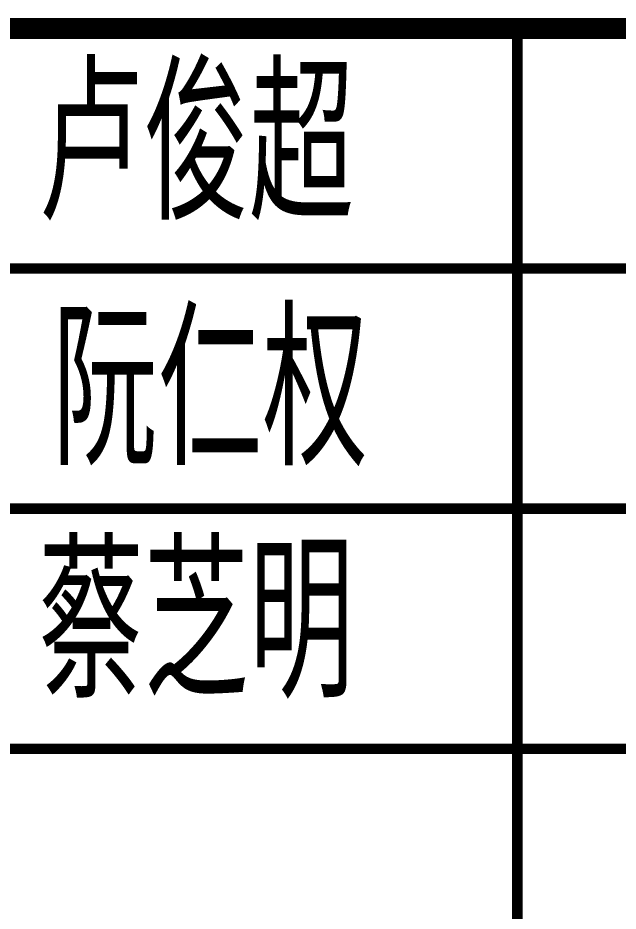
# Model space of a CAD drawing. Extents: x 3753737 to 4713801, y -857380 to 24339.
# Drawn here: x 4189648 to 4191646, y -796794 to -793818 of the extents above; entities that cross this region are included whole.
import ezdxf

# ---------------------------------------------------------------- set-up
doc = ezdxf.new("R2010")
doc.units = 0
doc.header["$LTSCALE"] = 1000
doc.header["$MEASUREMENT"] = 0
doc.layers.add('!!电气', color=1, linetype='CONTINUOUS')
doc.layers.add('图签文字', color=4, linetype='CONTINUOUS')
doc.layers.add('图框', color=147, linetype='CONTINUOUS', lineweight=20)
doc.styles.add('建筑图签-2', font='TXT.shx', dxfattribs={"width": 0.5, "bigfont": 'HZTXT.shx'})

# ---------------------------------------------------------------- blocks, each defined once
blk = doc.blocks.new('A$C190A5FEA')
at = {"layer": '图框'}
for points, const_width in [([(0, -44199.7), (-7000, -44199.7)], 70), ([(-7000, -44199.7), (0, -44199.7)], 70), ([(-2500, -50599.7), (-2500, -44199.7)], 35), ([(-7000, -44999.7), (0, -44999.7)], 35), ([(-7000, -45799.7), (0, -45799.7)], 35), ([(-7000, -46599.7), (0, -46599.7)], 35)]:
    blk.add_lwpolyline(points, dxfattribs=dict(at, const_width=const_width))
at = {"layer": '图签文字', "color": 1, "style": '建筑图签-2', "width": 0.7}
for s, p in [('卢俊超', (-4093.8, -44838.1)), ('阮仁权', (-4048, -45655.6)), ('蔡芝明', (-4093.8, -46429.1))]:
    blk.add_text(s, height=500, dxfattribs=at).set_placement(p)

msp = doc.modelspace()

# ---------------------------------------------------------------- block references
at = {"layer": '!!电气', "color": 2}
msp.add_blockref('A$C190A5FEA', (4193811, -749653.6), dxfattribs=at)

doc.saveas('drawing.dxf')
